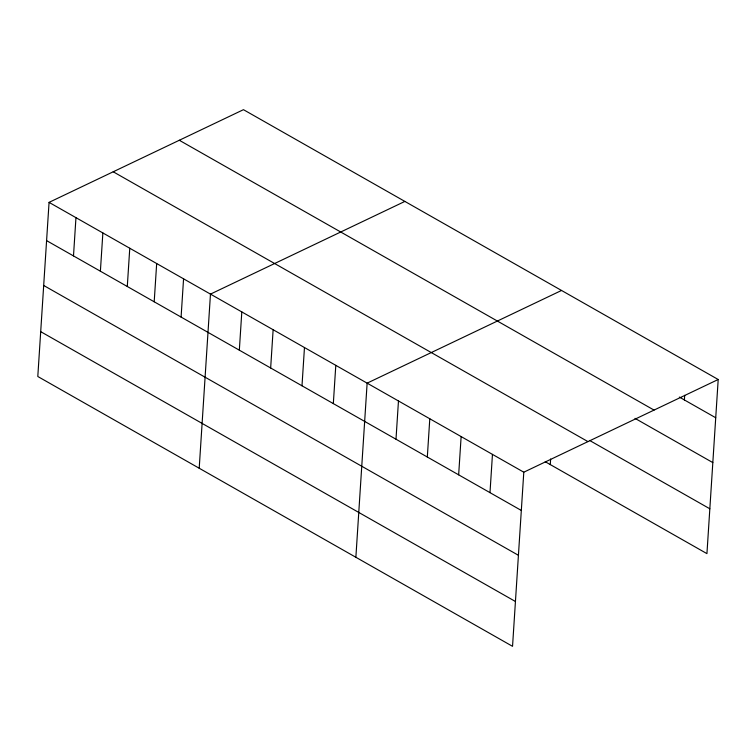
<?xml version="1.0" encoding="UTF-8"?>
<svg xmlns="http://www.w3.org/2000/svg" width="756" height="756" viewBox="0 0 756 756"><rect width="100%" height="100%" fill="white"/><g stroke="black" fill="none" stroke-linecap="round" stroke-linejoin="round"><path stroke-width="1.13" d="M718.2 379.503L243.46 109.677L49.064 202.372L37.8 376.497L512.54 646.323L523.795 472.198L718.2 379.503L706.936 553.628L545.227 461.718M73.493 255.915L75.959 217.662M100.387 271.206L102.863 232.952M127.291 286.496L129.767 248.242M154.196 301.786L156.672 263.532M181.09 317.076L183.566 278.822M199.206 468.238L210.47 294.112L404.876 201.417M239.331 350.179L241.807 311.916M270.657 367.983L273.133 329.729M301.994 385.796L304.47 347.533M333.33 403.6L335.796 365.346M355.868 557.285L367.132 383.15L561.538 290.455M395.993 439.217L398.469 400.964M427.32 457.03L429.795 418.767M458.656 474.834L461.132 436.581M489.992 492.647L492.458 454.384M550.273 464.59L550.642 458.986M684.397 399.952L684.69 395.312M679.342 397.08L715.724 417.756M179.314 140.266L654.044 410.092M635.002 418.361L712.823 462.596M589.567 440.427L709.837 508.788M113.211 171.782L587.951 441.608M49.064 202.372L523.795 472.198M46.588 240.625L521.319 510.451M43.687 285.466L518.418 555.291M40.701 331.657L515.431 601.492"/></g></svg>
